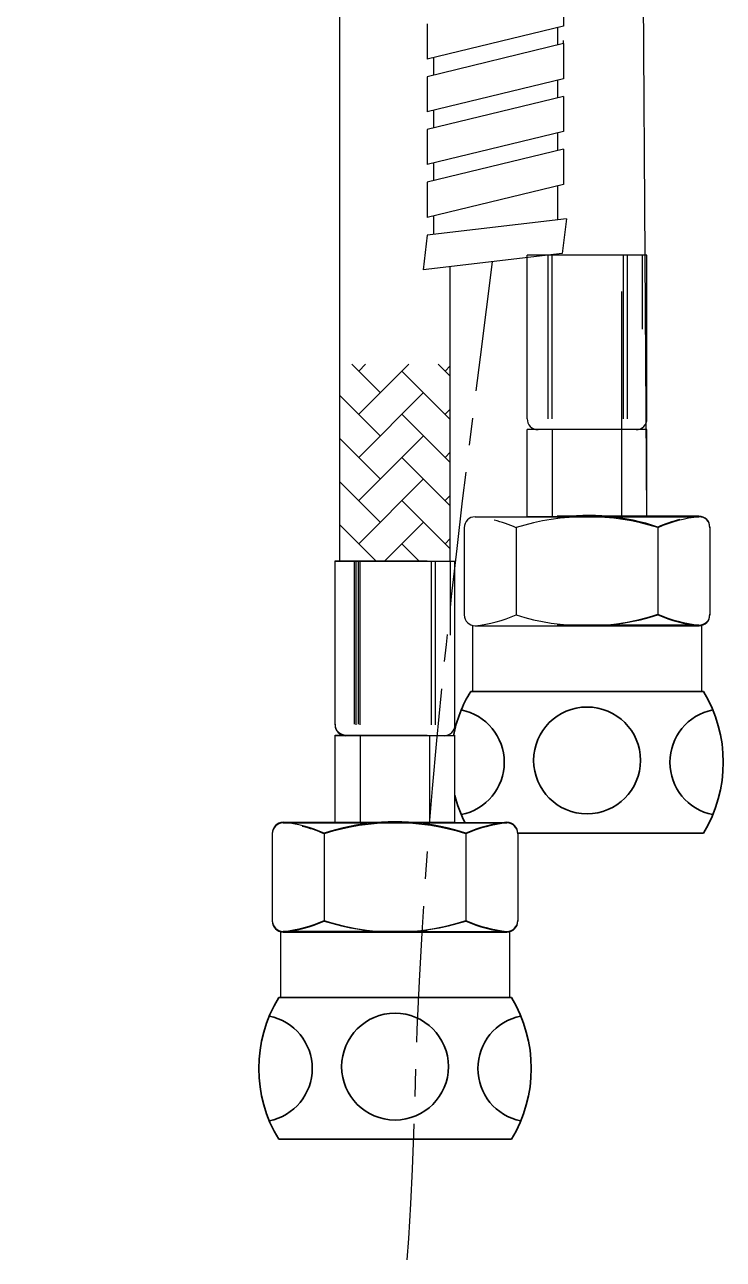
# Model space of a CAD drawing. Extents: x 1350 to 2592, y -2 to 907.
# Drawn here: x 1558 to 1622.1, y 154.5 to 267.8 of the extents above; entities that cross this region are included whole.
import ezdxf

# ---------------------------------------------------------------- set-up
doc = ezdxf.new("R2010")
doc.units = 0
doc.header["$LTSCALE"] = 10
doc.header["$MEASUREMENT"] = 0
doc.linetypes.add('CENTER', pattern=[2, 1.25, -0.25, 0.25, -0.25])
doc.layers.get('0').update_dxf_attribs({"linetype": 'CONTINUOUS'})
doc.layers.add('1', color=7, linetype='CONTINUOUS')

msp = doc.modelspace()

# ---------------------------------------------------------------- hatches: boundary and pattern name
h = msp.add_hatch()
h.set_pattern_fill('AR-HBONE', color=256, scale=0.7, style=0)
h.set_pattern_definition([(45, (68.0415, -203.5055), (3e-16, 3.959798), [8.4, -2.8]), (135, (70.0214, -201.5256), (3e-16, 3.959798), [8.4, -2.8])])
h.paths.add_polyline_path([(1597, 236.66), (1586.88, 236.66), (1586.88, 218.57), (1597, 218.57)])

# ---------------------------------------------------------------- linework, layer by layer
for p, q in [((1586.88, 218.63), (1586.88, 285.33)), ((1615.06, 222.72), (1614.62, 285.33)), ((1607.4, 270.91), (1607.4, 267.68)), ((1594.9, 267.87), (1594.9, 264.65)), ((1607.4, 267.68), (1594.9, 264.65)), ((1606.84, 267.54), (1606.84, 265.93)), ((1607.4, 266.07), (1607.4, 266.37)), ((1607.4, 266.07), (1594.9, 263.03)), ((1607.4, 266.07), (1607.4, 262.84)), ((1595.46, 264.78), (1595.46, 263.17)), ((1594.9, 263.03), (1594.9, 259.81)), ((1607.4, 262.84), (1594.9, 259.81)), ((1606.84, 262.7), (1606.84, 261.09)), ((1607.4, 261.23), (1594.9, 258.19)), ((1607.4, 261.23), (1607.4, 258)), ((1595.46, 259.94), (1595.46, 258.33)), ((1594.9, 258.19), (1594.9, 254.97)), ((1607.4, 258), (1594.9, 254.97)), ((1606.84, 257.87), (1606.84, 256.25)), ((1607.4, 256.39), (1594.9, 253.35)), ((1607.4, 256.39), (1607.4, 253.16)), ((1595.46, 255.1), (1595.46, 253.49)), ((1594.9, 253.35), (1594.9, 250.13)), ((1607.4, 253.16), (1594.9, 250.13)), ((1606.84, 253.03), (1606.84, 249.9)), ((1607.68, 250), (1594.89, 248.51)), ((1595.46, 250.26), (1595.46, 248.65)), ((1607.68, 250), (1607.28, 246.8)), ((1594.9, 248.51), (1594.51, 245.31)), ((1607.28, 246.8), (1594.51, 245.31)), ((1604.06, 231.66), (1604.06, 246.66)), ((1615.06, 246.66), (1604.06, 246.66)), ((1606, 231.66), (1606, 246.66)), ((1606.37, 231.66), (1606.37, 246.66)), ((1612.91, 231.66), (1612.91, 246.66)), ((1613.28, 231.66), (1613.28, 246.66)), ((1614.63, 246.66), (1614.63, 239.88)), ((1615.06, 231.66), (1615.06, 246.66)), ((1597.01, 218.63), (1597.01, 245.6)), ((1612.74, 222.72), (1612.74, 243.33)), ((1604.06, 222.66), (1604.06, 230.66)), ((1615.06, 230.66), (1604.06, 230.66)), ((1606.39, 222.66), (1606.39, 230.66)), ((1612.74, 222.66), (1612.74, 230.66)), ((1615.06, 222.66), (1615.06, 230.66)), ((1599.29, 222.66), (1619.83, 222.66)), ((1615.06, 222.66), (1604.06, 222.66)), ((1615.06, 222.66), (1604.06, 222.66)), ((1606.83, 222.72), (1615.06, 222.72)), ((1619.83, 222.72), (1606.83, 222.72)), ((1598.29, 221.66), (1598.29, 213.66)), ((1603.06, 221.66), (1603.06, 213.66)), ((1616.06, 221.72), (1616.06, 213.72)), ((1616.06, 221.66), (1616.06, 213.66)), ((1620.83, 221.72), (1620.83, 213.72)), ((1620.83, 221.66), (1620.83, 213.66)), ((1586.44, 203.63), (1586.44, 218.63)), ((1586.44, 218.63), (1594.89, 218.63)), ((1588.23, 203.63), (1588.23, 218.63)), ((1588.6, 203.63), (1588.6, 218.63)), ((1586.44, 203.57), (1586.44, 218.57)), ((1597.44, 218.57), (1586.44, 218.57)), ((1588.38, 203.57), (1588.38, 218.57)), ((1588.75, 203.57), (1588.75, 218.57)), ((1595.29, 203.57), (1595.29, 218.57)), ((1595.66, 203.57), (1595.66, 218.57)), ((1597, 218.57), (1597, 211.79)), ((1597.44, 203.57), (1597.44, 218.57)), ((1599.29, 212.66), (1619.83, 212.66)), ((1619.83, 212.72), (1606.83, 212.72)), ((1586.44, 202.63), (1594.89, 202.63)), ((1586.44, 194.63), (1586.44, 202.63)), ((1586.44, 194.57), (1586.44, 202.57)), ((1597.44, 202.57), (1586.44, 202.57)), ((1588.77, 194.63), (1588.77, 202.63)), ((1588.77, 194.57), (1588.77, 202.57)), ((1595.12, 194.57), (1595.12, 202.57)), ((1597.44, 194.63), (1597.44, 202.63)), ((1597.44, 194.57), (1597.44, 202.57)), ((1594.89, 194.63), (1581.67, 194.63)), ((1581.67, 194.57), (1602.21, 194.57)), ((1586.44, 194.63), (1594.89, 194.63)), ((1597.44, 194.57), (1586.44, 194.57)), ((1597.44, 194.57), (1586.44, 194.57)), ((1588.99, 194.63), (1602.21, 194.63)), ((1597.44, 194.63), (1588.99, 194.63)), ((1580.67, 193.63), (1580.67, 185.63)), ((1580.67, 193.57), (1580.67, 185.57)), ((1585.44, 193.63), (1585.44, 185.63)), ((1585.44, 193.57), (1585.44, 185.57)), ((1598.44, 193.63), (1598.44, 185.63)), ((1598.44, 193.57), (1598.44, 185.57)), ((1603.21, 193.63), (1603.21, 185.63)), ((1603.21, 193.57), (1603.21, 185.57)), ((1594.89, 184.63), (1581.67, 184.63)), ((1588.99, 184.63), (1602.21, 184.63)), ((1581.67, 184.57), (1602.21, 184.57))]:
    msp.add_line(p, q)
at = {"color": 7, "lineweight": 35, "ltscale": 0.237973}
for p, q in [((1598.89, 206.64), (1609.56, 206.64)), ((1598.89, 206.64), (1609.56, 206.64)), ((1609.56, 206.64), (1620.24, 206.64)), ((1609.56, 193.64), (1603.21, 193.64)), ((1620.24, 193.64), (1609.56, 193.64)), ((1581.27, 178.55), (1591.94, 178.55)), ((1581.27, 178.55), (1591.94, 178.55)), ((1591.94, 178.55), (1602.62, 178.55)), ((1591.94, 165.55), (1581.27, 165.55)), ((1602.62, 165.55), (1591.94, 165.55))]:
    msp.add_line(p, q, dxfattribs=at)
for centre, radius, start, end in [((1605.06, 231.66), 1, 180, 270), ((1614.06, 231.66), 1, 270, 0), ((1599.29, 221.66), 1, 90, 180), ((1597.98, 210.12), 12.61, 66.2483, 75.936), ((1609.56, 201.04), 21.63, 72.5082, 107.4918), ((1609.56, 202.27), 20.51, 71.5208, 97.6563), ((1621.14, 210.12), 12.61, 95.9497, 113.7517), ((1621.14, 210.18), 12.61, 104.064, 113.7517), ((1619.83, 221.72), 1, 0, 90), ((1619.83, 221.66), 1, 0, 90), ((1599.29, 213.66), 1, 180, 270), ((1597.98, 225.2), 12.61, 275.9497, 293.7517), ((1609.56, 234.29), 21.63, 252.5081, 287.4919), ((1609.56, 233.17), 20.51, 262.3437, 288.4792), ((1621.14, 225.26), 12.61, 246.2483, 264.0503), ((1621.14, 225.2), 12.61, 246.2483, 264.0503), ((1619.83, 213.72), 1, 270, 0), ((1619.83, 213.66), 1, 270, 0), ((1587.44, 203.63), 1, 180, 270), ((1587.44, 203.57), 1, 180, 270), ((1596.44, 203.57), 1, 270, 0), ((1581.67, 193.63), 1, 90, 180), ((1581.67, 193.57), 1, 90, 180), ((1580.36, 182.09), 12.61, 66.2483, 84.0503), ((1580.36, 182.03), 12.61, 66.2483, 75.936), ((1591.94, 174.18), 20.51, 81.7372, 108.4792), ((1591.94, 172.95), 21.63, 72.5082, 107.4918), ((1591.94, 174.18), 20.51, 71.5208, 98.2628), ((1603.52, 182.09), 12.61, 95.9497, 113.7517), ((1603.52, 182.03), 12.61, 95.9497, 113.7517), ((1602.21, 193.63), 1, 0, 90), ((1602.21, 193.57), 1, 0, 90), ((1581.67, 185.63), 1, 180, 270), ((1581.67, 185.57), 1, 180, 270), ((1580.36, 197.17), 12.61, 275.9497, 293.7517), ((1580.36, 197.11), 12.61, 275.9497, 293.7517), ((1591.94, 205.08), 20.51, 251.5208, 278.2628), ((1591.94, 206.2), 21.63, 252.5081, 287.4919), ((1591.94, 205.08), 20.51, 261.7372, 288.4792), ((1603.52, 197.17), 12.61, 246.2483, 264.0503), ((1603.52, 197.11), 12.61, 246.2483, 264.0503), ((1602.21, 185.63), 1, 270, 0), ((1602.21, 185.57), 1, 270, 0)]:
    msp.add_arc(centre, radius, start, end)
for centre, radius, start, end in [((1609.56, 200.14), 12.5, 148.6677, 168.756), ((1609.56, 200.14), 12.5, 328.6677, 31.3323), ((1609.56, 200.31), 4.9, 90, 270), ((1609.56, 200.31), 4.9, 270, 90), ((1597.06, 200.14), 4.9, 281.3008, 78.6992), ((1622.06, 200.14), 4.9, 101.3008, 258.6992), ((1609.56, 200.14), 12.5, 194.1516, 206.1307), ((1591.94, 172.05), 12.5, 148.6677, 211.3323), ((1591.94, 172.05), 12.5, 328.6677, 31.3323), ((1579.44, 172.05), 4.9, 281.3008, 78.6992), ((1591.94, 172.22), 4.9, 90, 270), ((1591.94, 172.22), 4.9, 270, 90), ((1604.44, 172.05), 4.9, 101.3008, 258.6992)]:
    msp.add_arc(centre, radius, start, end, dxfattribs=at)
at = {"color": 1, "linetype": 'CENTER'}
msp.add_spline([(1531.46, 120.34), (1539.71, 109.53), (1541.52, 108.77), (1566.06, 105.53), (1585.86, 125.3), (1593.98, 175.62), (1600.89, 246.06)], degree=3, dxfattribs=at)
at = {"layer": '1'}
for p, q in [((1599.06, 212.66), (1599.06, 206.64)), ((1620.06, 212.66), (1620.06, 206.64)), ((1603.21, 193.64), (1620.06, 193.64)), ((1581.44, 184.57), (1581.44, 178.55)), ((1602.44, 184.57), (1602.44, 178.55)), ((1581.44, 165.55), (1602.44, 165.55))]:
    msp.add_line(p, q, dxfattribs=at)

doc.saveas('drawing.dxf')
